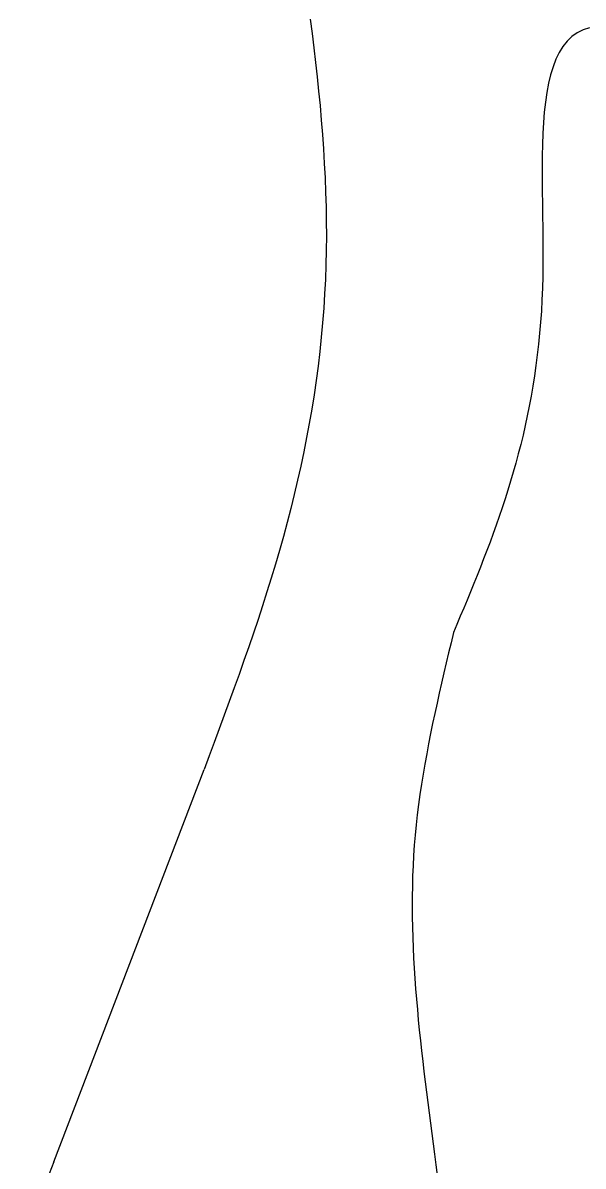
# Model space of a CAD drawing. Extents: x -3475 to 3475, y -2114 to 2114.
# Drawn here: x 3095 to 3242.1, y -1408.9 to -1108.8 of the extents above; entities that cross this region are included whole.
import ezdxf

# ---------------------------------------------------------------- set-up
doc = ezdxf.new("R2010")
doc.units = 0
doc.header["$MEASUREMENT"] = 0
doc.layers.get('0').update_dxf_attribs({"linetype": 'CONTINUOUS'})

msp = doc.modelspace()

# ---------------------------------------------------------------- linework, layer by layer
for p, q in [((3170.45, -1107.81), (3170.93, -1111.58)), ((3243.74, -1110.12), (3242.04, -1110.65)), ((3170.93, -1111.58), (3171.4, -1115.36)), ((3239.1, -1112.38), (3237.85, -1113.58)), ((3240.49, -1111.4), (3239.1, -1112.38)), ((3242.04, -1110.65), (3240.49, -1111.4)), ((3171.4, -1115.36), (3171.84, -1119.14)), ((3236.74, -1114.98), (3235.76, -1116.57)), ((3237.85, -1113.58), (3236.74, -1114.98)), ((3171.84, -1119.14), (3172.26, -1122.92)), ((3234.9, -1118.35), (3234.15, -1120.29)), ((3235.76, -1116.57), (3234.9, -1118.35)), ((3233.52, -1122.4), (3232.98, -1124.65)), ((3234.15, -1120.29), (3233.52, -1122.4)), ((3172.26, -1122.92), (3172.65, -1126.71)), ((3232.98, -1124.65), (3232.53, -1127.05)), ((3172.65, -1126.71), (3173.02, -1130.5)), ((3232.53, -1127.05), (3232.16, -1129.57)), ((3173.02, -1130.5), (3173.35, -1134.29)), ((3232.16, -1129.57), (3231.87, -1132.21)), ((3173.35, -1134.29), (3173.65, -1138.09)), ((3231.87, -1132.21), (3231.65, -1134.95)), ((3231.65, -1134.95), (3231.49, -1137.79)), ((3173.65, -1138.09), (3173.91, -1141.88)), ((3231.49, -1137.79), (3231.38, -1140.71)), ((3173.91, -1141.88), (3174.14, -1145.69)), ((3231.38, -1140.71), (3231.32, -1143.71)), ((3174.14, -1145.69), (3174.33, -1149.49)), ((3231.32, -1143.71), (3231.29, -1146.77)), ((3231.29, -1146.77), (3231.29, -1149.88)), ((3174.33, -1149.49), (3174.48, -1153.29)), ((3231.29, -1149.88), (3231.32, -1153.03)), ((3174.48, -1153.29), (3174.59, -1157.09)), ((3231.32, -1153.03), (3231.36, -1156.21)), ((3174.59, -1157.09), (3174.65, -1160.9)), ((3231.36, -1156.21), (3231.4, -1159.41)), ((3174.65, -1160.9), (3174.67, -1164.7)), ((3231.4, -1159.41), (3231.45, -1162.62)), ((3231.45, -1162.62), (3231.48, -1165.83)), ((3174.67, -1164.7), (3174.64, -1168.51)), ((3231.48, -1165.83), (3231.5, -1169.02)), ((3174.64, -1168.51), (3174.56, -1172.31)), ((3231.5, -1169.02), (3231.49, -1172.19)), ((3174.56, -1172.31), (3174.42, -1176.11)), ((3231.49, -1172.19), (3231.45, -1175.33)), ((3174.42, -1176.11), (3174.23, -1179.91)), ((3231.45, -1175.33), (3231.37, -1178.41)), ((3231.37, -1178.41), (3231.25, -1181.45)), ((3174.23, -1179.91), (3173.99, -1183.7)), ((3231.25, -1181.45), (3231.09, -1184.44)), ((3173.99, -1183.7), (3173.69, -1187.5)), ((3231.09, -1184.44), (3230.88, -1187.38)), ((3173.69, -1187.5), (3173.34, -1191.29)), ((3230.88, -1187.38), (3230.64, -1190.28)), ((3173.34, -1191.29), (3172.94, -1195.08)), ((3230.64, -1190.28), (3230.35, -1193.13)), ((3230.35, -1193.13), (3230.03, -1195.94)), ((3172.94, -1195.08), (3172.49, -1198.86)), ((3230.03, -1195.94), (3229.68, -1198.7)), ((3172.49, -1198.86), (3171.99, -1202.63)), ((3229.68, -1198.7), (3229.29, -1201.43)), ((3171.99, -1202.63), (3171.44, -1206.4)), ((3229.29, -1201.43), (3228.86, -1204.11)), ((3171.44, -1206.4), (3170.84, -1210.16)), ((3228.86, -1204.11), (3228.41, -1206.76)), ((3227.92, -1209.37), (3227.4, -1211.95)), ((3228.41, -1206.76), (3227.92, -1209.37)), ((3170.84, -1210.16), (3170.19, -1213.92)), ((3227.4, -1211.95), (3226.85, -1214.49)), ((3170.19, -1213.92), (3169.49, -1217.66)), ((3226.85, -1214.49), (3226.28, -1217)), ((3169.49, -1217.66), (3168.75, -1221.4)), ((3226.28, -1217), (3225.68, -1219.48)), ((3168.75, -1221.4), (3167.97, -1225.13)), ((3225.68, -1219.48), (3225.05, -1221.93)), ((3224.4, -1224.34), (3223.72, -1226.74)), ((3225.05, -1221.93), (3224.4, -1224.34)), ((3167.97, -1225.13), (3167.14, -1228.84)), ((3223.72, -1226.74), (3223.03, -1229.1)), ((3167.14, -1228.84), (3166.27, -1232.55)), ((3223.03, -1229.1), (3222.31, -1231.45)), ((3166.27, -1232.55), (3165.35, -1236.24)), ((3222.31, -1231.45), (3221.57, -1233.76)), ((3165.35, -1236.24), (3164.4, -1239.92)), ((3220.82, -1236.06), (3220.04, -1238.34)), ((3221.57, -1233.76), (3220.82, -1236.06)), ((3220.04, -1238.34), (3219.25, -1240.6)), ((3164.4, -1239.92), (3163.4, -1243.59)), ((3219.25, -1240.6), (3218.45, -1242.84)), ((3163.4, -1243.59), (3162.37, -1247.25)), ((3217.63, -1245.06), (3216.8, -1247.27)), ((3218.45, -1242.84), (3217.63, -1245.06)), ((3162.37, -1247.25), (3161.31, -1250.9)), ((3216.8, -1247.27), (3215.95, -1249.47)), ((3161.31, -1250.9), (3160.21, -1254.54)), ((3215.95, -1249.47), (3215.1, -1251.65)), ((3214.24, -1253.82), (3213.37, -1255.99)), ((3215.1, -1251.65), (3214.24, -1253.82)), ((3160.21, -1254.54), (3159.08, -1258.17)), ((3213.37, -1255.99), (3212.49, -1258.14)), ((3159.08, -1258.17), (3157.93, -1261.8)), ((3211.6, -1260.29), (3210.72, -1262.43)), ((3212.49, -1258.14), (3211.6, -1260.29)), ((3157.93, -1261.8), (3156.75, -1265.41)), ((3210.72, -1262.43), (3209.82, -1264.57)), ((3156.75, -1265.41), (3155.54, -1269.02)), ((3209.82, -1264.57), (3208.93, -1266.71)), ((3155.54, -1269.02), (3154.31, -1272.62)), ((3208.03, -1268.84), (3207.4, -1271.49)), ((3208.93, -1266.71), (3208.03, -1268.84)), ((3207.4, -1271.49), (3206.77, -1274.14)), ((3154.31, -1272.62), (3153.06, -1276.21)), ((3206.77, -1274.14), (3206.14, -1276.79)), ((3153.06, -1276.21), (3151.79, -1279.8)), ((3206.14, -1276.79), (3205.52, -1279.44)), ((3151.79, -1279.8), (3150.51, -1283.38)), ((3205.52, -1279.44), (3204.91, -1282.09)), ((3150.51, -1283.38), (3149.21, -1286.96)), ((3204.91, -1282.09), (3204.3, -1284.75)), ((3149.21, -1286.96), (3147.9, -1290.54)), ((3203.71, -1287.4), (3203.13, -1290.05)), ((3204.3, -1284.75), (3203.71, -1287.4)), ((3147.9, -1290.54), (3146.58, -1294.1)), ((3203.13, -1290.05), (3202.57, -1292.71)), ((3202.57, -1292.71), (3202.03, -1295.36)), ((3146.58, -1294.1), (3145.25, -1297.67)), ((3202.03, -1295.36), (3201.5, -1298.02)), ((3145.25, -1297.67), (3143.91, -1301.23)), ((3201.5, -1298.02), (3201, -1300.68)), ((3143.91, -1301.23), (3142.57, -1304.79)), ((3201, -1300.68), (3200.52, -1303.34)), ((3103.12, -1407.74), (3142.57, -1304.79)), ((3200.52, -1303.34), (3200.06, -1306)), ((3200.06, -1306), (3199.64, -1308.66)), ((3199.24, -1311.33), (3198.87, -1313.99)), ((3199.64, -1308.66), (3199.24, -1311.33)), ((3198.87, -1313.99), (3198.54, -1316.66)), ((3198.54, -1316.66), (3198.24, -1319.33)), ((3198.24, -1319.33), (3197.98, -1322.01)), ((3197.98, -1322.01), (3197.76, -1324.68)), ((3197.76, -1324.68), (3197.57, -1327.36)), ((3197.57, -1327.36), (3197.43, -1330.04)), ((3197.43, -1330.04), (3197.31, -1332.73)), ((3197.24, -1335.41), (3197.2, -1338.1)), ((3197.31, -1332.73), (3197.24, -1335.41)), ((3197.2, -1338.1), (3197.19, -1340.79)), ((3197.19, -1340.79), (3197.21, -1343.48)), ((3197.21, -1343.48), (3197.26, -1346.17)), ((3197.26, -1346.17), (3197.33, -1348.87)), ((3197.33, -1348.87), (3197.44, -1351.57)), ((3197.44, -1351.57), (3197.57, -1354.27)), ((3197.57, -1354.27), (3197.72, -1356.97)), ((3197.72, -1356.97), (3197.89, -1359.67)), ((3197.89, -1359.67), (3198.09, -1362.37)), ((3198.09, -1362.37), (3198.31, -1365.08)), ((3198.31, -1365.08), (3198.55, -1367.79)), ((3198.55, -1367.79), (3198.8, -1370.49)), ((3198.8, -1370.49), (3199.07, -1373.2)), ((3199.07, -1373.2), (3199.35, -1375.92)), ((3199.35, -1375.92), (3199.65, -1378.63)), ((3199.65, -1378.63), (3199.96, -1381.34)), ((3199.96, -1381.34), (3200.28, -1384.06)), ((3200.28, -1384.06), (3200.61, -1386.77)), ((3200.61, -1386.77), (3200.95, -1389.49)), ((3200.95, -1389.49), (3201.3, -1392.2)), ((3201.3, -1392.2), (3201.65, -1394.92)), ((3201.65, -1394.92), (3202.01, -1397.64)), ((3202.01, -1397.64), (3202.36, -1400.36)), ((3202.36, -1400.36), (3202.72, -1403.08)), ((3202.72, -1403.08), (3203.08, -1405.8)), ((3203.08, -1405.8), (3203.44, -1408.52)), ((3103.12, -1407.74), (3095.04, -1429.08)), ((3203.44, -1408.52), (3203.79, -1411.24))]:
    msp.add_line(p, q)

doc.saveas('drawing.dxf')
